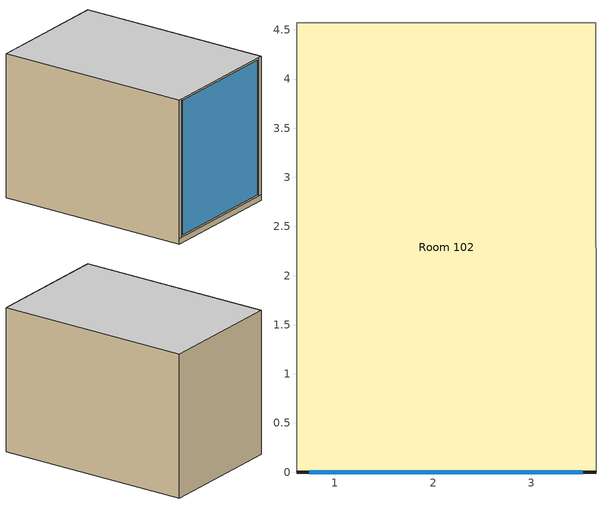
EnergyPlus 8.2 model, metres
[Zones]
Room 102
 floor adiabatic (Room Floor): 3.66,4.57 3.66,0 0.61,0 0.61,4.57 z0
 wall outside (Room Wall - South): 0.61,0 3.66,0 z0:0.13; 0.61,0 0.69,0 3.55,0 3.66,0 z0.13:3.35
 wall adiabatic (Room Wall - East West): 0.61,4.57 0.61,0 / 3.66,0 3.66,4.57 z0:3.35
 wall adiabatic (Room Wall - North): 3.66,4.57 0.61,4.57 z0:3.35
 window (ELECTRO-CON-LIGHT): 0.74,0 3.52,0 z0.18:3.31
 ceiling adiabatic (Room Ceiling): 0.61,4.57 0.61,0 3.66,0 3.66,4.57 z3.35
[Building]
Building 71T Rm 102: North Axis {deg}=0; Terrain=Suburbs; Loads Convergence Tolerance Value=0.04; Temperature Convergence Tolerance Value {deltaC}=0.4; Solar Distribution=FullInteriorAndExterior; Maximum Number of Warmup Days=25; Minimum Number of Warmup Days=6
[Site:Location]
San Francisco: Latitude {deg}=37.62; Longitude {deg}=-122.4; Time Zone {hr}=-8; Elevation {m}=2
[Material]
Name | Roughness | Thickness {m} | Conductivity {W/m-K} | Density {kg/m3} | Specific Heat {J/kg-K} | Thermal Absorptance | Solar Absorptance | Visible Absorptance
2x6 Wood Stud R19 | Rough | 0.133 | 0.047 | 93.84 | 1006 | 0.9 | 0.7 | 0.7
Gypsum board - 5/8 in | Smooth | 0.015875 | 0.17 | 800 | 1090 | 0.9 | 0.7 | 0.3
Plywood - 3/8 in | Smooth | 0.009525 | 0.12 | 540 | 1210
Plywood - 3/4 in | Smooth | 0.01905 | 0.12 | 540 | 1210
Plywood - 1/2 in | Smooth | 0.0127 | 0.12 | 540 | 1210
Metal Siding | MediumSmooth | 0.000701 | 45.345 | 7833.028 | 502.416
T&G - 3/4 in | MediumSmooth | 0.01905 | 0.15 | 608 | 1630
[Material:NoMass] Roughness=Rough; Thermal Absorptance=0.9; Solar Absorptance=0.7
Name | Thermal Resistance {m2-K/W} | Visible Absorptance
Carpet w/rubber pad | 0.22 | 0.85
R-30 Fiberglass Insulation | 5.28 | 0.7
[WindowMaterial:Glazing] Optical Data Type=SpectralAverage; Thickness {m}=0.006; Infrared Transmittance at Normal Incidence=0; Front Side Infrared Hemispherical Emissivity=0.84; Back Side Infrared Hemispherical Emissivity=0.84; Conductivity {W/m-K}=0.9
Name | Solar Transmittance at Normal Incidence | Front Side Solar Reflectance at Normal Incidence | Back Side Solar Reflectance at Normal Incidence | Visible Transmittance at Normal Incidence | Front Side Visible Reflectance at Normal Incidence | Back Side Visible Reflectance at Normal Incidence
ELECTRO GLASS LIGHT STATE | 0.814 | 0.086 | 0.086 | 0.847 | 0.099 | 0.099
ELECTRO GLASS DARK STATE | 0.111 | 0.179 | 0.179 | 0.128 | 0.081 | 0.081
GLASS - CLEAR PLATE 1 / 4 IN | 0.775 | 0.071 | 0.071 | 0.881 | 0.08 | 0.08
[WindowMaterial:Gas]
wingap1_B71T_Glazing: Gas Type=Air; Thickness {m}=0.0127
[Construction]
Room Ceiling: Plywood - 3/8 in, 2x6 Wood Stud R19, Gypsum board - 5/8 in
Room Wall - East West: 2x6 Wood Stud R19, Gypsum board - 5/8 in
Room Wall - North: Gypsum board - 5/8 in, Plywood - 3/8 in, 2x6 Wood Stud R19, Gypsum board - 5/8 in
Room Wall - South: Metal Siding, Plywood - 1/2 in, 2x6 Wood Stud R19
Room Floor: R-30 Fiberglass Insulation, T&G - 3/4 in, Plywood - 3/4 in, Carpet w/rubber pad
ELECTRO-CON-LIGHT: ELECTRO GLASS LIGHT STATE, wingap1_B71T_Glazing, GLASS - CLEAR PLATE 1 / 4 IN
ELECTRO-CON-DARK: ELECTRO GLASS DARK STATE, wingap1_B71T_Glazing, GLASS - CLEAR PLATE 1 / 4 IN
[WindowProperty:ShadingControl]
WIN-CONTROL: Shading Type=SwitchableGlazing; Construction with Shading=ELECTRO-CON-DARK; Shading Control Type=OnIfHighSolarOnWindow; Setpoint {W/m2, W or deg C}=0; Shading Control Is Scheduled=NO; Glare Control Is Active=No; Type of Slat Angle Control for Blinds=FixedSlatAngle
[Zone]
Room 102: Type=1; Multiplier=1; Ceiling Height {m}=3.35; Volume {m3}=46.699
[Lights] Zone or ZoneList=Room 102; Design Level Calculation Method=LightingLevel; Lighting Level {W}=0; Return Air Fraction=0; Fraction Radiant=0.42; Fraction Visible=0.18; Fraction Replaceable=1
Name | Schedule | Watts per Zone Floor Area {W/m2}
Lights 1 Room 102 | Room 102 Lighting Schedule
Lights 1 Room 102_CHRIS | Room 102 Lighting Schedule_CHRIS | 0
[ElectricEquipment]
ElecEq 1 Room 102: Zone or ZoneList=Room 102; Schedule=Room 102 Electric Equipment Schedule; Design Level Calculation Method=EquipmentLevel; Design Level {W}=0; Fraction Latent=0; Fraction Radiant=0.1; Fraction Lost=0
[OtherEquipment]
Compensating Cooling Load Room 102: Zone or ZoneList=Room 102; Schedule=Room 102 Compensating Cooling Load Schedule; Design Level Calculation Method=EquipmentLevel; Design Level {W}=0; Fraction Latent=0; Fraction Radiant=0; Fraction Lost=0
[HVACTemplate:Thermostat]
Room: Constant Heating Setpoint {C}=24; Constant Cooling Setpoint {C}=24
[HVACTemplate:Zone:IdealLoadsAirSystem]
Room 102: Template Thermostat=Room; Maximum Heating Supply Air Temperature {C}=50; Minimum Cooling Supply Air Temperature {C}=13; Maximum Heating Supply Air Humidity Ratio {kgWater/kgDryAir}=0.0156; Minimum Cooling Supply Air Humidity Ratio {kgWater/kgDryAir}=0.0077; Heating Limit=NoLimit; Cooling Limit=NoLimit; Dehumidification Control Type=ConstantSensibleHeatRatio; Cooling Sensible Heat Ratio=0.7; Dehumidification Setpoint {percent}=60; Humidification Control Type=None; Humidification Setpoint {percent}=30; Outdoor Air Method=None; Outdoor Air Flow Rate per Person {m3/s}=0.00944; Outdoor Air Flow Rate per Zone Floor Area {m3/s-m2}=0; Outdoor Air Flow Rate per Zone {m3/s}=0; Demand Controlled Ventilation Type=None
[Schedule:Compact]
Room 102 Lighting Schedule: Through: 12/31, For: Weekdays SummerDesignDay, Until:  7:00, 0, Until: 19:00, 0, Until: 24:00, 0, For: CustomDay1 CustomDay2, Until:  7:00, 0, Until: 19:00, 0, Until: 24:00, 0, For: Weekends Holidays WinterDesignDay, Until: 24:00, 0
Room 102 Electric Equipment Schedule: Through: 12/31, For: AllDays, Until: 24:00, 1
Room 102 Compensating Cooling Load Schedule: Through: 12/31, For: AllDays, Until: 5:00, 0, Until:5:30, 0.1, Until: 6:00, 0.2, Until: 6:30, 0.3, Until: 7:00, 0.4, Until: 7:30, 0.5, Until: 8:00, 0.6, Until: 8:30, 0.7, Until: 9:00, 0.8, Until: 9:30, 0.9, Until: 10:00, 1, Until: 13:30, 0.9, Until: 14:00, 0.8, Until: 14:30, 0.7, Until:15:00, 0.6, Until:15:30, 0.5, Until: 16:00, 0.4, Until: 16:30, 0.3, Until: 17:00, 0.2, Until: 17:30, 0.1, Until: 24:00, 0
Room 102 Lighting Schedule_CHRIS: Through: 12/31, For: Weekdays SummerDesignDay, Until:  7:00, 0, Until: 19:00, 1, Until: 24:00, 0, For: CustomDay1 CustomDay2, Until:  7:00, 0, Until: 19:00, 1, Until: 24:00, 0, For: Weekends Holidays WinterDesignDay, Until: 24:00, 0
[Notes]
Approximation of the HVAC systems for the testing rooms:
* Single fan single duct constant air volume system.
* Variable chilled water flow rate with a lower limit to approximate the minimum cold air flow.
* Maximum supply air is higher than that of a single fan air volume in real case to better match measured cooling load.
* Fan efficiency and pressure rise are tuned to better match measured cooling load.
* Fan motor is assumed to be out of the supply air stream in order not to conteminate the cooling load with inaccurate fan motor heat gain.
* Added a chilled bypass to account for additional amount of chilled water designed to cool three rooms.
Approximation of lighting:
* Visible absorptances of surfaces are tuned such that the workplane illuminance in the middle of room matches the measured illuminance.
* Infiltration air flow rate is guessed as a small value.
MWetter: Run test with specified ground reflectance. The default is 0.2.
End MWetter
SAN_FRANCISCO_CA_USA Annual Heating 99.6%, MaxDB=3.2degC
SAN_FRANCISCO Annual Cooling Design Conditions Wind Speed=5.8m/s Wind Dir=310
Hottest Month=SEP
SAN_FRANCISCO_CA_USA Annual Cooling (DB=>MWB) .4%, MaxDB=28.3degC MWB=17.2degC
